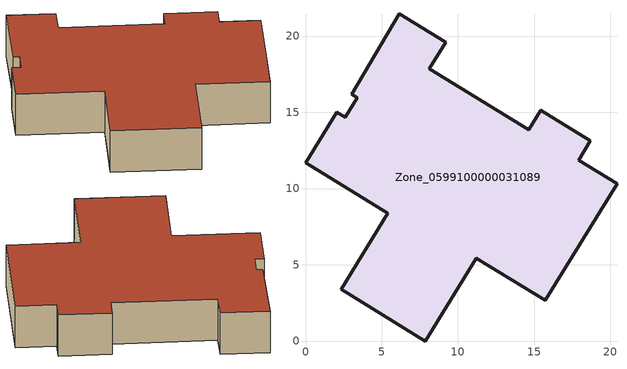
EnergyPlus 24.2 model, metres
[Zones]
Zone_0599100000031089
 floor ground (C_G): 6.16,21.45 9.19,19.59 8.13,17.86 14.64,13.86 15.42,15.13 18.69,13.12 17.91,11.85 20.43,10.31 15.73,2.66 11.21,5.44 7.87,0 2.33,3.41 5.39,8.39 0,11.7 2.04,15.02 2.62,14.67 3.41,15.96 3.03,16.19 z0
 wall outside (C_F): 9.19,19.59 6.16,21.45 3.03,16.19 3.41,15.96 2.62,14.67 2.04,15.02 0,11.7 5.39,8.39 2.33,3.41 7.87,0 11.21,5.44 15.73,2.66 20.43,10.31 17.91,11.85 18.69,13.12 15.42,15.13 14.64,13.86 8.13,17.86 9.19,19.59 z0:3.35
 roof outside (C_R): 6.16,21.45 3.03,16.19 3.41,15.96 2.62,14.67 2.04,15.02 0,11.7 5.39,8.39 2.33,3.41 7.87,0 11.21,5.44 15.73,2.66 20.43,10.31 17.91,11.85 18.69,13.12 15.42,15.13 14.64,13.86 8.13,17.86 9.19,19.59 z3.35
[BUILDING]
Pand.0599100000031089: North Axis=0; Terrain=City; Loads Convergence Tolerance Value=0.04; Temperature Convergence Tolerance Value=0.4; Solar Distribution=FullExterior; Maximum Number of Warmup Days=25; Minimum Number of Warmup Days=1
[Site:Location]
Rotterdam.The.Hague.AP_ZH_NLD Design_Conditions: Latitude=51.96; Longitude=4.45; Time Zone=1; Elevation=-4.5
[SITE:GROUNDTEMPERATURE:BUILDINGSURFACE]
18, 18, 18, 18, 18, 18, 18, 18, 18, 18, 18, 18
[MATERIAL] Thermal Absorptance=0.9; Solar Absorptance=0.7; Visible Absorptance=0.7
Name | Roughness | Thickness | Conductivity | Density | Specific Heat
G.D.1965-1974 | MediumSmooth | 0.15 | 0.882353 | 540 | 1210
F.D.1965-1974 | Rough | 0.3 | 0.697674 | 1920 | 840
R.D.1965-1974 | MediumRough | 0.2 | 0.232558 | 1500 | 1000
[CONSTRUCTION]
C_G: G.D.1965-1974
C_F: F.D.1965-1974
C_R: R.D.1965-1974
[ZONE]
Zone_0599100000031089: Type=1; Multiplier=1; Ceiling Height=Autocalculate; Volume=Autocalculate; Floor Area=autocalculate; Part of Total Floor Area=Yes
[ZONEINFILTRATION:DESIGNFLOWRATE]
Infil_Zone_0599100000031089: Zone or ZoneList or Space or SpaceList=Zone_0599100000031089; Schedule=AlwaysOn; Design Flow Rate Calculation Method=Flow/Area; Flow Rate per Floor Area=0.0042; Constant Term Coefficient=1; Temperature Term Coefficient=0; Velocity Term Coefficient=0; Velocity Squared Term Coefficient=0
[HVACTEMPLATE:ZONE:IDEALLOADSAIRSYSTEM]
Zone_0599100000031089: Maximum Heating Supply Air Temperature=50; Minimum Cooling Supply Air Temperature=13; Maximum Heating Supply Air Humidity Ratio=0.0156; Minimum Cooling Supply Air Humidity Ratio=0.0077; Heating Limit=NoLimit; Cooling Limit=NoLimit; Dehumidification Control Type=ConstantSensibleHeatRatio; Cooling Sensible Heat Ratio=0.7; Dehumidification Setpoint=60; Humidification Control Type=None; Humidification Setpoint=30; Outdoor Air Method=None; Outdoor Air Flow Rate per Person=0.00944; Outdoor Air Flow Rate per Zone Floor Area=0; Outdoor Air Flow Rate per Zone=0; Demand Controlled Ventilation Type=None; Outdoor Air Economizer Type=NoEconomizer; Heat Recovery Type=None; Sensible Heat Recovery Effectiveness=0.7; Latent Heat Recovery Effectiveness=0.65
[ZONECONTROL:THERMOSTAT]
ThermostatControl_Zone_0599100000031089: Zone or ZoneList=Zone_0599100000031089; Control Type Schedule=DualSetpointControlType; Control 1=Thermostat_Zone_0599100000031089; Temperature Difference Between Cutout And Setpoint=0
[THERMOSTATSETPOINT:DUALSETPOINT]
Thermostat_Zone_0599100000031089: Heating Setpoint Temperature Schedule=HeatingSetpoint_Zone_0599100000031089; Cooling Setpoint Temperature Schedule=CoolingSetpoint_Zone_0599100000031089
[SCHEDULE:COMPACT]
HeatingSetpoint_Zone_0599100000031089: Through: 12/31, For: AllDays, Until: 24:00, 21
CoolingSetpoint_Zone_0599100000031089: Through: 12/31, For: AllDays, Until: 24:00, 24
DualSetpointControlType: Through: 12/31, For: AllDays, Until: 24:00, 4
AlwaysOn: Through: 12/31, For: AllDays, Until: 24:00, 1
